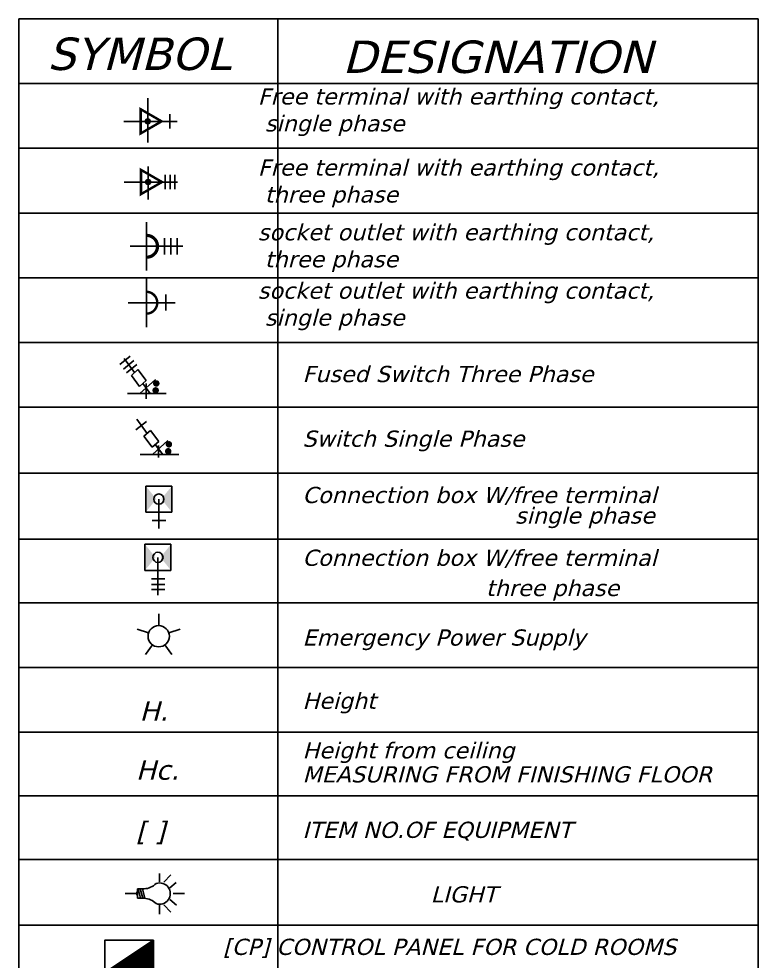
# Model space of a CAD drawing. Extents: x -2975 to 7327, y -1166 to 1029.
# Drawn here: x 5124 to 5581, y -209 to 374 of the extents above; entities that cross this region are included whole.
import ezdxf

# ---------------------------------------------------------------- set-up
doc = ezdxf.new("R2010")
doc.units = 0
for name, color, linetype in [('ELEC', 22, 'Continuous'), ('legint', 4, 'Continuous'), ('taixt power', 1, 'Continuous')]:
    doc.layers.add(name, color=color, linetype=linetype)
doc.styles.add('ROMANS', font='verdanai.ttf', dxfattribs={"height": 0.4})

# ---------------------------------------------------------------- blocks, each defined once
blk = doc.blocks.new('A$C69850436')
at = {"layer": 'ELEC'}
for p, q in [((0.1319, 0.1776), (0.1319, 0.251)), ((0.0698, 0.1324), (0, 0.1551)), ((0.1941, 0.1324), (0.2639, 0.1551)), ((0.0935, 0.0594), (0.0504, 0)), ((0.1703, 0.0594), (0.2135, 0))]:
    blk.add_line(p, q, dxfattribs=at)
blk.add_circle((0.1319, 0.1122), 0.0659, dxfattribs=at)
blk = doc.blocks.new('A$C4D9B52DB')
at = {"layer": 'ELEC'}
for p, q in [((0, 0.3138), (0.1611, 0.3138)), ((0, 0.1528), (0, 0.3138)), ((0.1611, 0.3138), (0.1611, 0.1528)), ((0.0806, 0.2333), (0.0806, 0)), ((0.1611, 0.1528), (0, 0.1528)), ((0.0398, 0.101), (0.1231, 0.101)), ((0.0398, 0.0652), (0.1231, 0.0652)), ((0.0398, 0.0347), (0.1231, 0.0347))]:
    blk.add_line(p, q, dxfattribs=at)
blk.add_circle((0.0806, 0.2333), 0.0315, dxfattribs=at)
for points in [[(0, 0.1528), (0, 0.3138), (0.0653, 0.2333)], [(0.1611, 0.1528), (0.1611, 0.3138), (0.0962, 0.2333)]]:
    blk.add_solid(points, dxfattribs=at)
blk = doc.blocks.new('A$C73C05DC5')
at = {"layer": 'ELEC'}
for p, q in [((0, 0.262), (0.1611, 0.262)), ((0, 0.101), (0, 0.262)), ((0.1611, 0.262), (0.1611, 0.101)), ((0.0806, 0.1815), (0.0806, 0)), ((0.1611, 0.101), (0, 0.101)), ((0.0398, 0.0492), (0.1231, 0.0492))]:
    blk.add_line(p, q, dxfattribs=at)
blk.add_circle((0.0806, 0.1815), 0.0315, dxfattribs=at)
for points in [[(0, 0.101), (0, 0.262), (0.0653, 0.1815)], [(0.1611, 0.101), (0.1611, 0.262), (0.0962, 0.1815)]]:
    blk.add_solid(points, dxfattribs=at)
blk = doc.blocks.new('A$C79352A5C')
at = {"layer": 'ELEC'}
for p, q in [((0.1122, 0.3), (0.1122, 0)), ((0.2318, 0.2018), (0.2318, 0.1018)), ((0, 0.15), (0.29, 0.15))]:
    blk.add_line(p, q, dxfattribs=at)
at = {"layer": 'ELEC', "const_width": 0.015}
blk.add_lwpolyline([(0.1122, 0.0825, 0.414214), (0.1797, 0.15, 0.414214), (0.1122, 0.2175, 1)], format="xyb", dxfattribs=at)
blk = doc.blocks.new('A$C08867997')
at = {"layer": 'ELEC'}
for p, q in [((0.1022, 0.3), (0.1022, 0)), ((0.2122, 0.2), (0.2122, 0.1)), ((0.2522, 0.2), (0.2522, 0.1)), ((0.2922, 0.2), (0.2922, 0.1)), ((0, 0.15), (0.3255, 0.15))]:
    blk.add_line(p, q, dxfattribs=at)
at = {"layer": 'ELEC', "const_width": 0.02}
blk.add_lwpolyline([(0.1022, 0.0825, 0.414214), (0.1697, 0.15, 0.414214), (0.1022, 0.2175, 1)], format="xyb", dxfattribs=at)
blk = doc.blocks.new('A$C3A0D57BA')
at = {"layer": 'ELEC'}
for p, q in [((0.1487, 0.2045), (0.1487, 0)), ((0.2545, 0.1539), (0.2545, 0.0639)), ((0.2845, 0.1539), (0.2845, 0.0639)), ((0.3145, 0.1539), (0.3145, 0.0639)), ((0, 0.1089), (0.3295, 0.1089))]:
    blk.add_line(p, q, dxfattribs=at)
at = {"layer": 'ELEC', "const_width": 0.015}
blk.add_lwpolyline([(0.1045, 0.1839), (0.1045, 0.0339), (0.2344, 0.1089)], close=True, dxfattribs=at)
at = {"layer": 'ELEC', "const_width": 0.02}
blk.add_lwpolyline([(0.1387, 0.1089, 1), (0.1587, 0.1089, 1)], format="xyb", close=True, dxfattribs=at)
blk = doc.blocks.new('A$C35281DF5')
at = {"layer": 'ELEC'}
for p, q in [((0.1487, 0.2746), (0.1487, 0)), ((0.2845, 0.1759), (0.2845, 0.0859)), ((0, 0.1309), (0.3295, 0.1309))]:
    blk.add_line(p, q, dxfattribs=at)
at = {"layer": 'ELEC', "const_width": 0.015}
blk.add_lwpolyline([(0.1045, 0.2059), (0.1045, 0.0559), (0.2344, 0.1309)], close=True, dxfattribs=at)
at = {"layer": 'ELEC', "const_width": 0.02}
blk.add_lwpolyline([(0.1387, 0.1309, 1), (0.1587, 0.1309, 1)], format="xyb", close=True, dxfattribs=at)
blk = doc.blocks.new('A$C624C1EFB')
at = {"layer": 'ELEC'}
for p, q in [((0.2202, 0.1866), (0.2202, 0.2382)), ((0.2466, 0.1852), (0.2892, 0.2294)), ((0.2826, 0.1508), (0.3219, 0.1826)), ((0.0783, 0.1043), (0.0783, 0.1252)), ((0.0833, 0.1442), (0.1241, 0.1442)), ((0.0833, 0.0852), (0.0833, 0.1442)), ((0.0874, 0.1442), (0.1021, 0.0852)), ((0.1008, 0.1442), (0.1155, 0.0852)), ((0.1139, 0.1442), (0.1286, 0.0852)), ((0.0082, 0.1147), (0.0833, 0.1147)), ((0.0833, 0.0852), (0.1241, 0.0852)), ((0.2826, 0.0787), (0.3249, 0.0437)), ((0.304, 0.1147), (0.3745, 0.1147)), ((0.2202, 0.0424), (0.2202, -0.0118)), ((0.2466, 0.0442), (0.2892, 0))]:
    blk.add_line(p, q, dxfattribs=at)
for centre, radius, start, end in [((0.1209, 0.2535), 0.1094, 271.66195, 315.58009), ((0.2202, 0.1147), 0.0658, 251.24295, 108.75705), ((0.1209, -0.0241), 0.1094, 44.41991, 88.33805)]:
    blk.add_arc(centre, radius, start, end, dxfattribs=at)
blk = doc.blocks.new('A$C51B5333F')
at = {"layer": 'ELEC'}
h = blk.add_hatch(dxfattribs=at)
h.set_pattern_fill('ANSI31', color=256, scale=0.05, style=0)
h.set_pattern_definition([(45, (20855.973832, 17578.943599), (-0.0044194173824, 0.0044194173824), [])])
h.paths.add_polyline_path([(-0.5208, 0.0618), (-0.2208, 0.0618), (-0.2208, 0.2618)])
blk.add_line((-0.2208, 0.2618), (-0.5208, 0.0618), dxfattribs=at)
blk.add_lwpolyline([(-0.5208, 0.0618), (-0.2208, 0.0618), (-0.2208, 0.2618), (-0.5208, 0.2618)], close=True, dxfattribs=at)
blk = doc.blocks.new('A$C3D60732F')
at = {"layer": 'ELEC'}
for p, q in [((-0.191, 0.179), (-0.1263, 0.2315)), ((-0.1685, 0.1512), (-0.1038, 0.2037)), ((-0.1641, 0.2169), (-0.1, 0.1291)), ((-0.1493, 0.1275), (-0.0846, 0.18)), ((-0.1192, 0.1118), (-0.0787, 0.1483)), ((-0.0787, 0.1483), (-0.0279, 0.0802)), ((-0.1192, 0.1118), (-0.0685, 0.0437)), ((-0.0685, 0.0437), (-0.0279, 0.0802)), ((-0.0664, -0.0006), (0.0293, 0.0855)), ((-0.0493, 0.061), (-0.0035, -0.0006)), ((-0.0287, -0.0322), (-0.0287, 0.0611)), ((-0.143, -0.0006), (-0.0664, -0.0006)), ((-0.0664, -0.0006), (0.0293, -0.0006)), ((0.0293, -0.0006), (0.0963, -0.0006))]:
    blk.add_line(p, q, dxfattribs=at)
at = {"layer": 'ELEC', "const_width": 0.02}
for points in [[(0.025, 0.0621, 1), (0.045, 0.0621, 1)], [(0.021, 0.0192, 1), (0.041, 0.0192, 1)]]:
    blk.add_lwpolyline(points, format="xyb", close=True, dxfattribs=at)
blk = doc.blocks.new('A$C0D990CC4')
at = {"layer": 'ELEC'}
for p, q in [((-0.1179, 0.089), (-0.0532, 0.1414)), ((-0.1135, 0.1547), (-0.0494, 0.0669)), ((-0.0686, 0.0496), (-0.028, 0.0861)), ((-0.028, 0.0861), (0.0227, 0.018)), ((-0.0686, 0.0496), (-0.0179, -0.0185)), ((-0.0179, -0.0185), (0.0227, 0.018)), ((-0.0158, -0.0628), (0.0799, 0.0233)), ((0.0013, -0.0012), (0.0472, -0.0628)), ((0.0219, -0.0063), (0.0219, -0.0811)), ((-0.0924, -0.0628), (-0.0158, -0.0628)), ((0.0799, -0.0628), (-0.0158, -0.0628)), ((0.0799, -0.0628), (0.1469, -0.0628))]:
    blk.add_line(p, q, dxfattribs=at)
at = {"layer": 'ELEC', "const_width": 0.02}
for points in [[(0.0756, -0.0001, 1), (0.0956, -0.0001, 1)], [(0.0716, -0.043, 1), (0.0916, -0.043, 1)]]:
    blk.add_lwpolyline(points, format="xyb", close=True, dxfattribs=at)
blk = doc.blocks.new('legint')
at = {"layer": 'ELEC'}
for p, q in [((2624.2215, 1662.7069), (2628.7908, 1662.7069)), ((2624.2215, 1662.7069), (2624.2215, 1656.6989)), ((2625.8215, 1662.7069), (2625.8215, 1656.6989)), ((2628.7908, 1662.7069), (2628.7908, 1656.6989)), ((2624.2215, 1662.3069), (2628.7908, 1662.3069)), ((2624.2215, 1661.9069), (2628.7908, 1661.9069)), ((2624.2215, 1661.5069), (2628.7908, 1661.5069)), ((2624.2215, 1661.1069), (2628.7908, 1661.1069)), ((2624.2215, 1660.7069), (2628.7908, 1660.7069)), ((2624.2215, 1660.3069), (2628.7908, 1660.3069)), ((2624.2215, 1659.8989), (2628.7908, 1659.8989)), ((2624.2215, 1659.4909), (2628.7908, 1659.4909)), ((2624.2215, 1659.0989), (2628.7908, 1659.0989)), ((2624.2215, 1658.6989), (2628.7908, 1658.6989)), ((2624.2215, 1658.2989), (2628.7908, 1658.2989)), ((2624.2215, 1657.905), (2628.7908, 1657.905)), ((2624.2215, 1657.5111), (2628.7908, 1657.5111)), ((2624.2215, 1657.105), (2628.7908, 1657.105))]:
    blk.add_line(p, q, dxfattribs=at)
for name, p in [('A$C35281DF5', (2624.8697, 1661.9426)), ('A$C3A0D57BA', (2624.872, 1661.5897)), ('A$C08867997', (2624.9088, 1661.1512)), ('A$C79352A5C', (2624.8973, 1660.8025)), ('A$C3D60732F', (2625.0361, 1660.3917)), ('A$C0D990CC4', (2625.0634, 1660.0775)), ('A$C73C05DC5', (2625.0059, 1659.5577)), ('A$C4D9B52DB', (2625.0006, 1659.1458)), ('A$C69850436', (2624.9538, 1658.7794)), ('A$C624C1EFB', (2624.8714, 1657.1866)), ('A$C51B5333F', (2625.2737, 1656.7511, -50))]:
    blk.add_blockref(name, p, dxfattribs=at)
at = {"layer": 'ELEC', "style": 'ROMANS'}
for s, height, p in [('SYMBOL   ', 0.2, (2624.3976, 1662.3911)), ('DESIGNATION', 0.2, (2626.2213, 1662.3728)), ('Fused Switch Three Phase  ', 0.1, (2625.9743, 1660.4621)), ('Switch Single Phase  ', 0.1, (2625.9743, 1660.0624)), ('Connection box W/free terminal     ', 0.1, (2625.9743, 1659.7145)), (' single phase', 0.1, (2627.2445, 1659.5877)), ('Connection box W/free terminal     ', 0.1, (2625.9743, 1659.3265)), (' three phase', 0.1, (2627.0648, 1659.1398)), ('Emergency Power Supply', 0.1, (2625.9743, 1658.8336)), ('Height', 0.1, (2625.9743, 1658.4428)), ('H.', 0.12, (2624.9672, 1658.3694)), ('Height from ceiling', 0.1, (2625.9743, 1658.1362)), ('Hc.', 0.12, (2624.9447, 1658.005)), ('MEASURING FROM FINISHING FLOOR', 0.1, (2625.9743, 1657.9882)), ('[ ]', 0.12, (2624.9447, 1657.6276)), ('ITEM NO.OF EQUIPMENT', 0.1, (2625.9743, 1657.6453)), ('  LIGHT', 0.1, (2626.679, 1657.2466)), ('[CP] CONTROL PANEL FOR COLD ROOMS  ', 0.1, (2625.4836, 1656.922, -50))]:
    blk.add_text(s, height=height, dxfattribs=at).set_placement(p)
at = {"layer": 'ELEC', "char_height": 0.1, "attachment_point": 1, "style": 'ROMANS'}
for s, insert in [('    Free terminal with earthing contact,\\P     single phase                                               ', (2625.5239, 1662.2775)), ('    Free terminal with earthing contact,\\P     three phase                                               ', (2625.5239, 1661.8383)), ('    socket outlet with earthing contact,\\P     three phase                                               ', (2625.5239, 1661.4383)), ('    socket outlet with earthing contact,\\P     single phase                                               ', (2625.5239, 1661.0775))]:
    blk.add_mtext(s, dxfattribs=dict(at, insert=insert))
blk = doc.blocks.new('A$C60660C13')
at = {"layer": 'taixt power', "xscale": 100, "yscale": 100, "zscale": 100}
blk.add_blockref('legint', (-260188.55, -166027.41), dxfattribs=at)

msp = doc.modelspace()

# ---------------------------------------------------------------- block references
at = {"layer": 'legint'}
msp.add_blockref('A$C60660C13', (2890.202, 130.269), dxfattribs=at)

doc.saveas('drawing.dxf')
